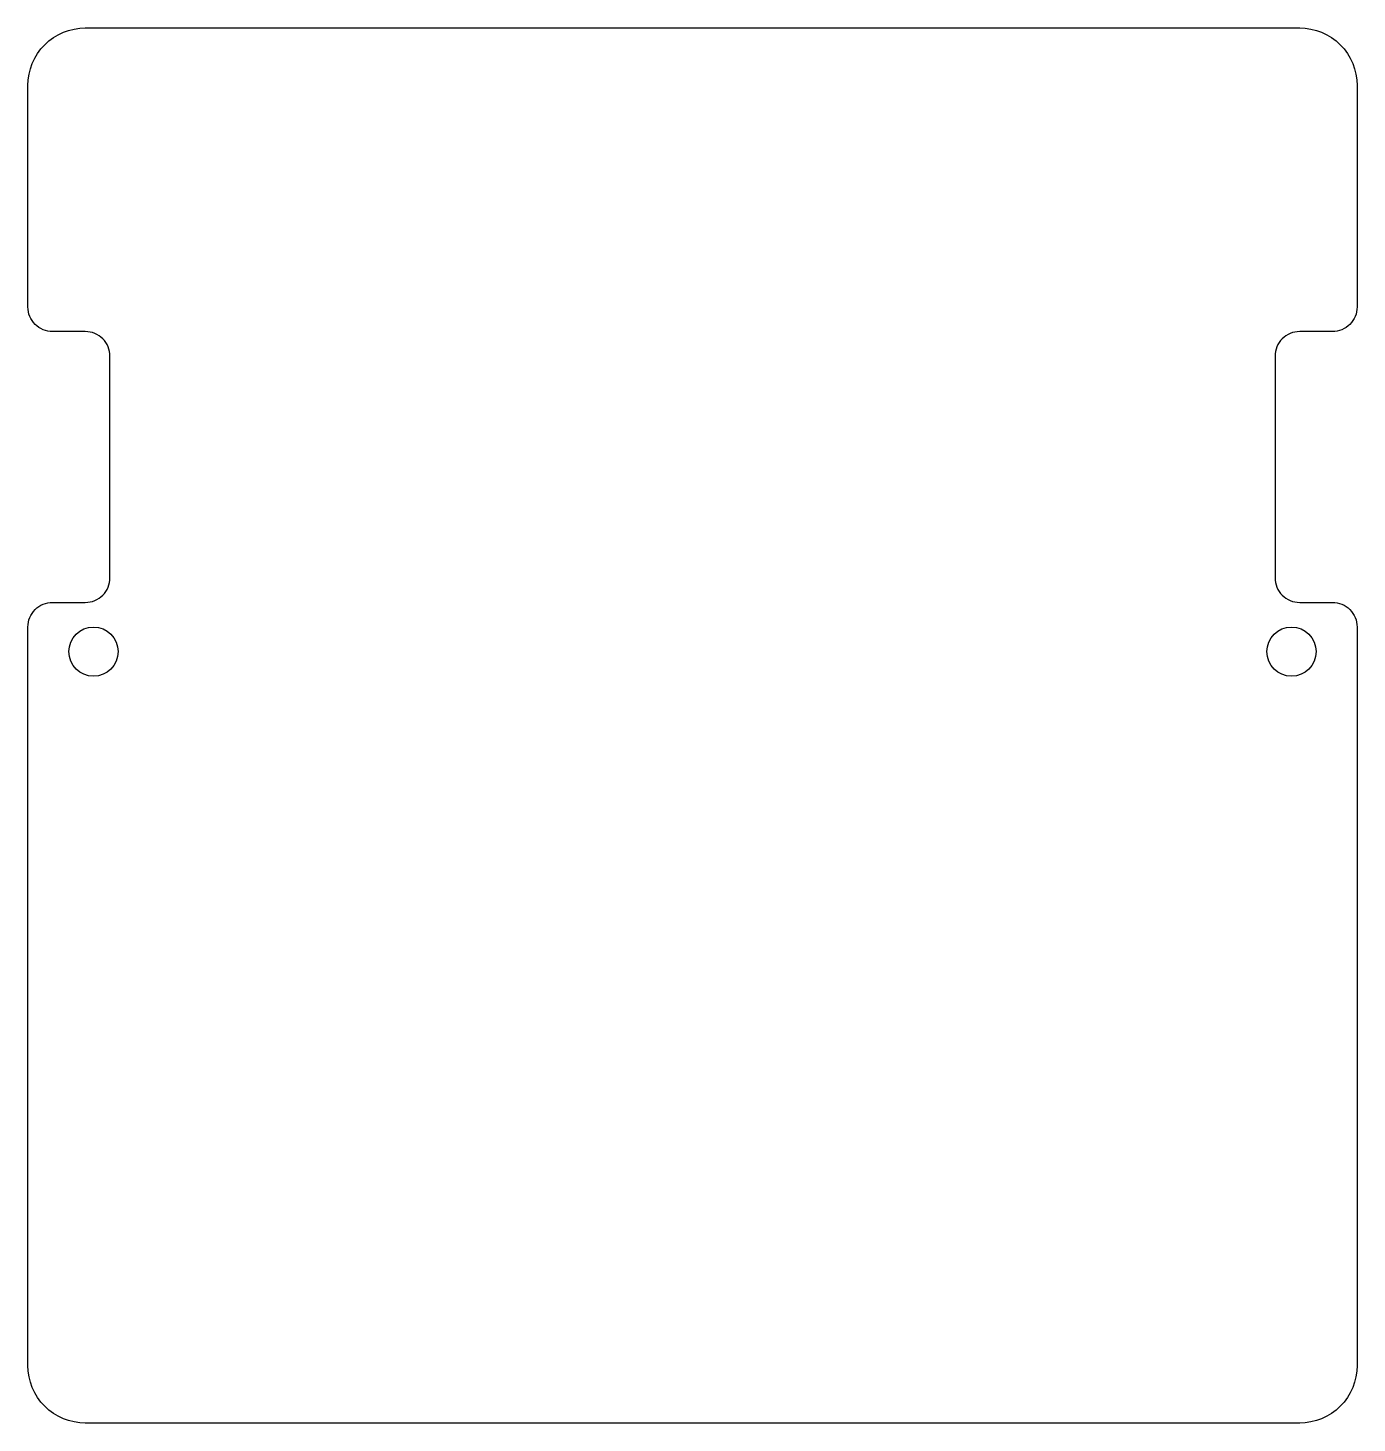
# Model space of a CAD drawing. Header units: millimetres. Extents: x 0 to 81, y 0 to 85.
import ezdxf

# ---------------------------------------------------------------- set-up
doc = ezdxf.new("R2010")
doc.units = ezdxf.units.MM

msp = doc.modelspace()

# ---------------------------------------------------------------- linework, layer by layer
msp.add_lwpolyline([(77.5, 85), (77.8431, 84.9831), (78.1828, 84.9327), (78.516, 84.8493), (78.8394, 84.7336), (79.1499, 84.5867), (79.4445, 84.4101), (79.7204, 84.2055), (79.9749, 83.9749), (80.2055, 83.7204), (80.4101, 83.4445), (80.5867, 83.1499), (80.7336, 82.8394), (80.8493, 82.516), (80.9327, 82.1828), (80.9831, 81.8431), (81, 81.5), (81, 68), (80.9928, 67.853), (80.9712, 67.7074), (80.9354, 67.5646), (80.8858, 67.426), (80.8229, 67.2929), (80.7472, 67.1666), (80.6595, 67.0484), (80.5607, 66.9393), (80.4516, 66.8405), (80.3334, 66.7528), (80.2071, 66.6771), (80.074, 66.6142), (79.9354, 66.5646), (79.7926, 66.5288), (79.647, 66.5072), (79.5, 66.5), (77.5, 66.5), (77.353, 66.4928), (77.2074, 66.4712), (77.0646, 66.4354), (76.926, 66.3858), (76.7929, 66.3229), (76.6666, 66.2472), (76.5484, 66.1595), (76.4393, 66.0607), (76.3405, 65.9516), (76.2528, 65.8334), (76.1771, 65.7071), (76.1142, 65.574), (76.0646, 65.4354), (76.0288, 65.2926), (76.0072, 65.147), (76, 65), (76, 51.5), (76.0072, 51.353), (76.0288, 51.2074), (76.0646, 51.0646), (76.1142, 50.926), (76.1771, 50.7929), (76.2528, 50.6666), (76.3405, 50.5484), (76.4393, 50.4393), (76.5484, 50.3405), (76.6666, 50.2528), (76.7929, 50.1771), (76.926, 50.1142), (77.0646, 50.0646), (77.2074, 50.0288), (77.353, 50.0072), (77.5, 50), (79.5, 50), (79.647, 49.9928), (79.7926, 49.9712), (79.9354, 49.9354), (80.074, 49.8858), (80.2071, 49.8229), (80.3334, 49.7472), (80.4516, 49.6595), (80.5607, 49.5607), (80.6595, 49.4516), (80.7472, 49.3334), (80.8229, 49.2071), (80.8858, 49.074), (80.9354, 48.9354), (80.9712, 48.7926), (80.9928, 48.647), (81, 48.5), (81, 3.5), (80.9831, 3.1569), (80.9327, 2.8172), (80.8493, 2.484), (80.7336, 2.1606), (80.5867, 1.8501), (80.4101, 1.5555), (80.2055, 1.2796), (79.9749, 1.0251), (79.7204, 0.7945), (79.4445, 0.5899), (79.1499, 0.4133), (78.8394, 0.2664), (78.516, 0.1507), (78.1828, 0.0673), (77.8431, 0.0169), (77.5, 0), (3.5, 0), (3.1569, 0.0169), (2.8172, 0.0673), (2.484, 0.1507), (2.1606, 0.2664), (1.8501, 0.4133), (1.5555, 0.5899), (1.2796, 0.7945), (1.0251, 1.0251), (0.7945, 1.2796), (0.5899, 1.5555), (0.4133, 1.8501), (0.2664, 2.1606), (0.1507, 2.484), (0.0673, 2.8172), (0.0169, 3.1569), (0, 3.5), (0, 48.5), (0.0072, 48.647), (0.0288, 48.7926), (0.0646, 48.9354), (0.1142, 49.074), (0.1771, 49.2071), (0.2528, 49.3334), (0.3405, 49.4516), (0.4393, 49.5607), (0.5484, 49.6595), (0.6666, 49.7472), (0.7929, 49.8229), (0.926, 49.8858), (1.0646, 49.9354), (1.2074, 49.9712), (1.353, 49.9928), (1.5, 50), (3.5, 50), (3.647, 50.0072), (3.7926, 50.0288), (3.9354, 50.0646), (4.074, 50.1142), (4.2071, 50.1771), (4.3334, 50.2528), (4.4516, 50.3405), (4.5607, 50.4393), (4.6595, 50.5484), (4.7472, 50.6666), (4.8229, 50.7929), (4.8858, 50.926), (4.9354, 51.0646), (4.9712, 51.2074), (4.9928, 51.353), (5, 51.5), (5, 65), (4.9928, 65.147), (4.9712, 65.2926), (4.9354, 65.4354), (4.8858, 65.574), (4.8229, 65.7071), (4.7472, 65.8334), (4.6595, 65.9516), (4.5607, 66.0607), (4.4516, 66.1595), (4.3334, 66.2472), (4.2071, 66.3229), (4.074, 66.3858), (3.9354, 66.4354), (3.7926, 66.4712), (3.647, 66.4928), (3.5, 66.5), (1.5, 66.5), (1.353, 66.5072), (1.2074, 66.5288), (1.0646, 66.5646), (0.926, 66.6142), (0.7929, 66.6771), (0.6666, 66.7528), (0.5484, 66.8405), (0.4393, 66.9393), (0.3405, 67.0484), (0.2528, 67.1666), (0.1771, 67.2929), (0.1142, 67.426), (0.0646, 67.5646), (0.0288, 67.7074), (0.0072, 67.853), (0, 68), (0, 81.5), (0.0169, 81.8431), (0.0673, 82.1828), (0.1507, 82.516), (0.2664, 82.8394), (0.4133, 83.1499), (0.5899, 83.4445), (0.7945, 83.7204), (1.0251, 83.9749), (1.2796, 84.2055), (1.5555, 84.4101), (1.8501, 84.5867), (2.1606, 84.7336), (2.484, 84.8493), (2.8172, 84.9327), (3.1569, 84.9831), (3.5, 85)], close=True)
for centre in [(4, 47), (77, 47)]:
    msp.add_circle(centre, 1.5)

doc.saveas('drawing.dxf')
